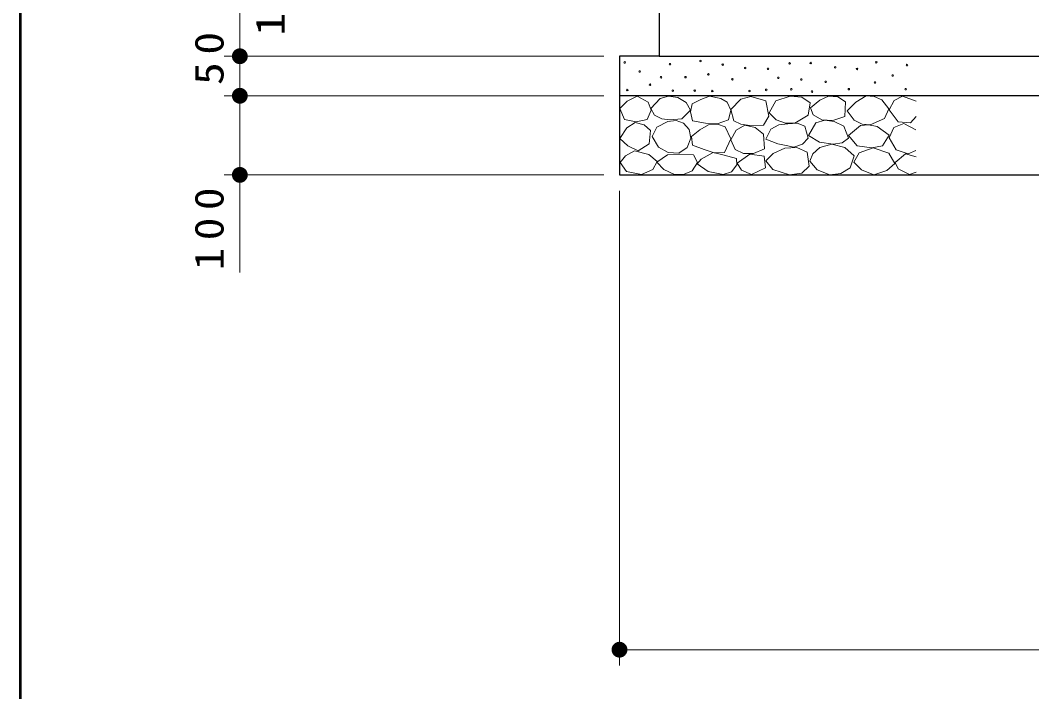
# Model space of a CAD drawing. Units: millimetres on the paper, scale 1:20. Extents: x -385 to 0, y -12 to 267.
# Drawn here: x -385 to -321.1, y 56.1 to 98.5 of the extents above; entities that cross this region are included whole.
import ezdxf

# ---------------------------------------------------------------- set-up
doc = ezdxf.new("R2010")
doc.units = ezdxf.units.MM
doc.layers.add('1_20', color=7, linetype='Continuous', lineweight=13)
doc.layers.add('LY_5', color=7, linetype='Continuous', lineweight=13)
doc.styles.add('ＭＳ ゴシック', font='')
doc.styles.get('ＭＳ ゴシック').set_extended_font_data('MS Gothic')

# ---------------------------------------------------------------- blocks, each defined once
blk = doc.blocks.new('filled_dot')
at = {"color": 0, "linetype": 'Continuous', "lineweight": -2, "const_width": 1.25}
blk.add_lwpolyline([(-0.625, 0, 1), (0.625, 0, 1)], format="xyb", close=True, dxfattribs=at)

msp = doc.modelspace()

# ---------------------------------------------------------------- linework, layer by layer
at = {"layer": '1_20'}
for p, q in [((-371.117, 96.272), (-371.117, 103.772)), ((-371.117, 93.772), (-371.117, 98.376)), ((-348.117, 96.272), (-372.117, 96.272)), ((-347.117, 96.272), (-347.117, 88.772)), ((-348.117, 93.772), (-372.117, 93.772)), ((-371.117, 82.592), (-371.117, 93.772)), ((-348.117, 88.772), (-372.117, 88.772)), ((-347.117, 87.772), (-347.117, 57.757)), ((-242.117, 58.757), (-347.117, 58.757))]:
    msp.add_line(p, q, dxfattribs=at)
at = {"layer": '1_20', "color": 253, "lineweight": 25}
for p, q in [((-344.617, 103.772), (-344.617, 96.272)), ((-347.117, 96.272), (-347.117, 88.772)), ((-344.617, 96.272), (-347.117, 96.272)), ((-344.617, 96.272), (-244.617, 96.272)), ((-242.117, 93.772), (-347.117, 93.772)), ((-347.117, 88.772), (-242.117, 88.772))]:
    msp.add_line(p, q, dxfattribs=at)
at = {"layer": '1_20'}
for points in [[(-345.994, 93.742), (-346.628, 93.441), (-347.103, 92.965), (-346.802, 92.268), (-346.073, 92.126), (-345.376, 92.284), (-345.123, 92.87), (-345.313, 93.377)], [(-344.023, 93.746), (-344.55, 93.611), (-345.131, 92.976), (-344.901, 92.557), (-344.444, 92.32), (-343.928, 92.246), (-343.185, 92.314), (-342.618, 92.854), (-342.901, 93.354), (-343.435, 93.665)], [(-341.432, 93.757), (-341.969, 93.533), (-342.515, 93.264), (-342.631, 92.763), (-342.497, 92.199), (-341.674, 92.038), (-340.949, 91.993), (-340.224, 92.253), (-340.072, 92.862), (-340.304, 93.372), (-340.707, 93.595)], [(-338.812, 93.73), (-339.443, 93.569), (-340.073, 92.902), (-339.888, 92.185), (-339.447, 91.969), (-338.886, 91.9), (-338.021, 91.925), (-337.687, 92.494), (-337.873, 93.458)], [(-336.318, 93.75), (-337.24, 93.457), (-337.657, 92.692), (-337.218, 92.253), (-336.627, 92.038), (-336.025, 92.039), (-335.181, 92.545), (-335.057, 93.322), (-335.584, 93.686)], [(-333.909, 93.758), (-334.449, 93.5), (-335.035, 93.016), (-334.866, 92.565), (-334.322, 92.253), (-333.639, 92.217), (-332.874, 92.453), (-332.84, 93.387), (-333.312, 93.697)], [(-331.534, 93.772), (-332.187, 93.378), (-332.716, 92.827), (-332.288, 92.23), (-331.783, 91.984), (-331.264, 91.938), (-330.375, 92.343), (-330.083, 92.939), (-330.533, 93.513), (-331.023, 93.726)], [(-346.121, 92.094), (-346.66, 91.746), (-347.103, 91.064), (-346.596, 90.605), (-345.931, 90.288), (-345.234, 90.732), (-345.155, 91.571), (-345.562, 91.934)], [(-344.658, 90.53), (-344.037, 90.185), (-343.361, 90.138), (-342.847, 90.499), (-342.604, 91.097), (-342.716, 91.635), (-343.063, 92.043), (-343.529, 92.208), (-344.064, 92.151), (-344.753, 91.783), (-345.05, 91.205)], [(-333.617, 90.713), (-334.483, 90.837), (-335.17, 91.265), (-334.697, 92.064), (-334.129, 92.231), (-333.549, 92.154), (-332.941, 91.861), (-332.649, 91.096), (-333.043, 90.803)], [(-341.482, 91.926), (-342.036, 91.628), (-342.563, 91.209), (-342.509, 90.655), (-341.766, 90.385), (-341.131, 90.169), (-340.482, 90.196), (-340.077, 91.061), (-340.428, 91.818), (-340.932, 91.982)], [(-339.198, 91.918), (-339.742, 91.609), (-340.076, 90.991), (-339.804, 90.373), (-339.279, 90.124), (-338.642, 90.126), (-337.95, 90.422), (-338.012, 91.349), (-338.535, 91.772)], [(-336.104, 90.525), (-336.585, 90.623), (-337.105, 90.739), (-337.871, 91.02), (-337.544, 91.673), (-337.042, 91.934), (-336.475, 92.01), (-335.888, 92.037), (-335.395, 91.853), (-335.181, 91.087), (-335.551, 90.704)], [(-331.883, 91.898), (-331.374, 91.938), (-330.837, 91.841), (-330.071, 91.29), (-330.499, 90.615), (-331.163, 90.48), (-332.086, 90.615), (-332.649, 91.267)], [(-346.162, 90.297), (-346.731, 89.978), (-347.068, 89.556), (-346.665, 88.99), (-345.722, 88.787), (-345.007, 89.106), (-344.733, 89.611), (-345.273, 90.066)], [(-341.191, 90.182), (-341.962, 89.763), (-342.205, 89.466), (-341.516, 88.979), (-340.57, 88.79), (-340.04, 88.974), (-339.691, 89.398), (-339.718, 89.817), (-340.583, 90.047)], [(-336.659, 90.465), (-337.406, 90.128), (-337.859, 89.666), (-337.42, 89.104), (-336.38, 88.786), (-335.59, 88.879), (-335.12, 89.326), (-335.26, 90.205), (-335.898, 90.509)], [(-333.821, 88.786), (-334.622, 89.101), (-335.08, 89.646), (-334.905, 90.113), (-334.461, 90.505), (-333.685, 90.706), (-332.882, 90.505), (-332.282, 89.986), (-332.542, 89.226), (-333.135, 88.862)], [(-331.043, 88.786), (-331.826, 89.086), (-332.302, 89.566), (-331.962, 90.166), (-331.083, 90.485), (-330.082, 90.147), (-329.703, 89.486), (-330.223, 89.043)], [(-343.307, 90.09), (-344.091, 90.05), (-344.753, 89.577), (-344.32, 89.117), (-343.631, 88.806), (-343.066, 88.798), (-342.523, 89.023), (-342.185, 89.55), (-342.442, 90.036)], [(-338.869, 90.074), (-339.673, 89.517), (-339.415, 89.073), (-338.77, 88.8), (-337.893, 89.208), (-337.979, 89.95)]]:
    msp.add_lwpolyline(points, close=True, dxfattribs=at)
for points in [[(-328.367, 93.436), (-329.222, 93.753), (-329.761, 93.484), (-330.078, 92.882), (-329.491, 92.122), (-328.715, 92.058), (-328.367, 92.454)], [(-328.383, 91.63), (-329.143, 92.027), (-329.777, 91.773), (-330.078, 91.124), (-329.634, 90.347), (-328.874, 90.11), (-328.383, 90.316)], [(-328.367, 89.904), (-329.032, 90.11), (-329.682, 89.555), (-329.507, 89.159), (-328.779, 88.795), (-328.367, 88.953)]]:
    msp.add_lwpolyline(points, dxfattribs=at)
for centre in [(-346.786, 95.88), (-341.996, 95.976), (-330.883, 95.892), (-345.836, 95.31), (-343.919, 95.769), (-340.59, 95.746), (-339.171, 95.53), (-337.736, 95.479), (-336.36, 95.818), (-335.027, 95.839), (-333.481, 95.572), (-332.102, 95.472), (-328.944, 95.712), (-344.489, 94.946), (-342.942, 94.949), (-341.496, 95.125), (-339.982, 94.814), (-337.08, 94.908), (-335.62, 94.802), (-334.081, 94.653), (-330.963, 94.613), (-329.843, 95.053), (-346.628, 94.138), (-345.186, 94.47), (-343.745, 94.09), (-342.361, 94.098), (-341.253, 94.071), (-338.901, 94.071), (-337.842, 94.146), (-336.255, 94.188), (-334.942, 94.04), (-332.622, 94.193), (-329.024, 94.193)]:
    msp.add_circle(centre, 0.05, dxfattribs=at)
at = {"layer": 'LY_5', "lineweight": 50}
msp.add_line((-385, 267), (-385, 0), dxfattribs=at)

# ---------------------------------------------------------------- block references
at = {"layer": '1_20', "xscale": 0.4, "yscale": 0.4}
for p, rotation in [((-371.117, 96.272), 90), ((-371.117, 96.272), 270), ((-371.117, 93.772), 90), ((-371.117, 93.772), 270), ((-371.117, 88.772), 90)]:
    msp.add_blockref('filled_dot', p, dxfattribs=dict(at, rotation=rotation))
msp.add_blockref('filled_dot', (-347.117, 58.757), dxfattribs=at)

# ---------------------------------------------------------------- texts
at = {"layer": '1_20', "char_height": 1.833, "rotation": 90, "style": 'ＭＳ ゴシック'}
for s, insert, attachment_point in [('\\T1.33;\\W1.15;150', (-370.117, 100.443), 2), ('\\T1.34;\\W1.15;50', (-372.117, 96.376), 8), ('\\T1.33;\\W1.15;100', (-372.117, 85.592), 8)]:
    msp.add_mtext(s, dxfattribs=dict(at, insert=insert, attachment_point=attachment_point))

doc.saveas('drawing.dxf')
